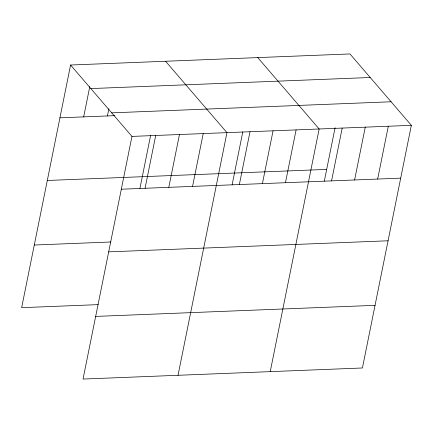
<?xml version="1.0" encoding="UTF-8"?>
<svg xmlns="http://www.w3.org/2000/svg" width="433" height="433" viewBox="0 0 433 433"><rect width="100%" height="100%" fill="white"/><g stroke="black" fill="none" stroke-linecap="round" stroke-linejoin="round"><path stroke-width="0.65" d="M70.579 65.02L131.962 136.411L83.039 379.059L362.421 367.98L411.35 125.332L349.961 53.941L70.579 65.02L21.65 307.668L98.172 304.632M83.677 116.888L89.799 86.524M107.422 115.947L108.889 108.683M139.924 188.447L150.576 135.599M145.06 188.279L155.712 135.469M168.81 187.337L179.457 134.528M192.561 186.396L203.207 133.586M178.028 375.292L226.957 132.644L165.568 61.253M232.12 184.788L242.778 131.941M239.357 184.539L250.003 131.729M262.403 183.624L273.055 130.815M285.455 182.71L296.102 129.9M270.224 371.638L319.153 128.991L257.765 57.594M324.317 181.129L335.104 127.632M331.554 180.886L342.2 128.076M354.605 179.971L365.252 127.161M377.652 179.056L388.298 126.247M90.833 88.581L370.22 77.496M111.703 112.851L391.091 101.771M59.927 117.83L114.68 115.66M131.962 136.411L411.35 125.332M47.294 180.474L326.682 169.395M121.316 189.221L400.704 178.142M34.283 245.024L110.805 241.987M108.683 251.871L388.071 240.786M95.666 316.415L375.054 305.335"/></g></svg>
